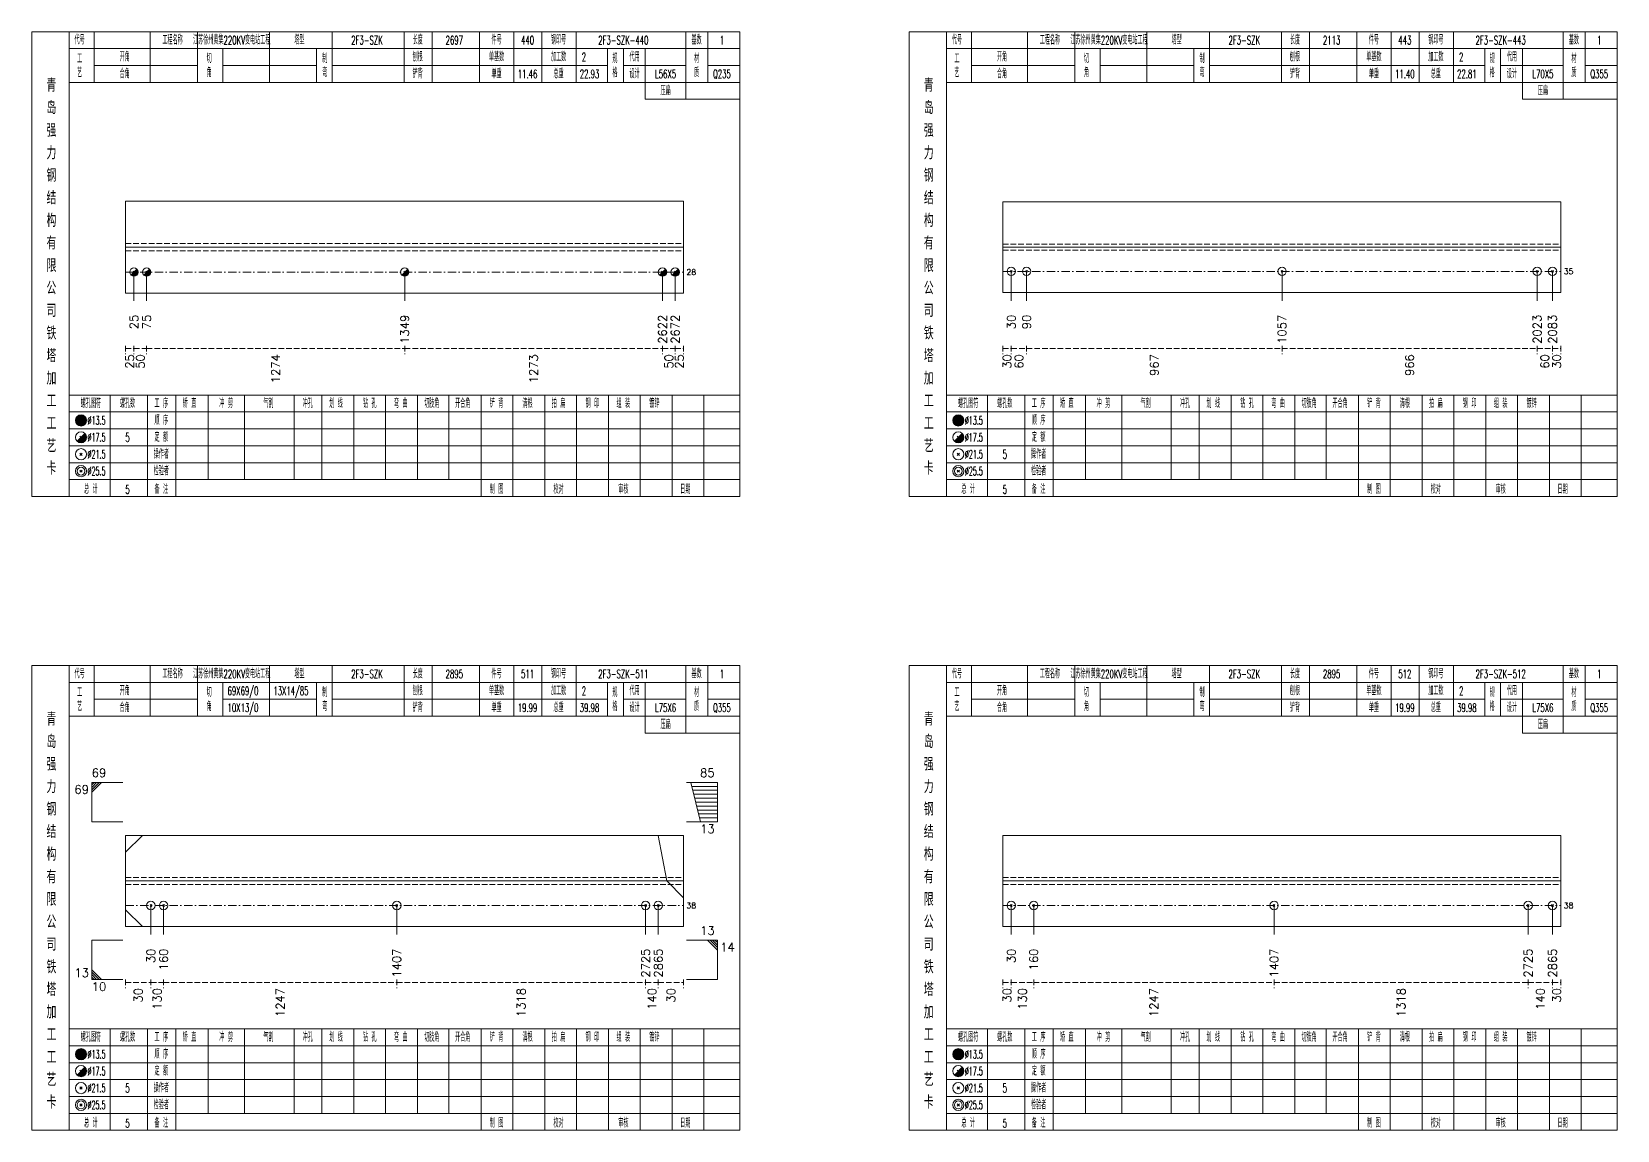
# Model space of a CAD drawing. Extents: x 0 to 4623, y -1159 to 4890.
# Drawn here: x 3425 to 3988, y 2475 to 2865 of the extents above; entities that cross this region are included whole.
import ezdxf
from ezdxf.enums import TextEntityAlignment as Align

# ---------------------------------------------------------------- set-up
doc = ezdxf.new("R2010")
doc.units = 0
doc.header["$MEASUREMENT"] = 0
doc.linetypes.add('一点画线', pattern=[5.2, 3, -1, 0.2, -1])
doc.linetypes.add('虚线', pattern=[2.75, 2, -0.75])
doc.layers.get('0').update_dxf_attribs({"linetype": 'CONTINUOUS', "lineweight": 25})
for name, color, linetype, lineweight in [('1', 7, 'CONTINUOUS', 25), ('4', 7, 'CONTINUOUS', 25), ('5', 7, 'CONTINUOUS', 25)]:
    doc.layers.add(name, color=color, linetype=linetype, lineweight=lineweight)
doc.styles.get("Standard").update_dxf_attribs({"font": 'simplex.shx', "width": 0.7, "height": 3, "bigfont": 'gbhzfs.shx'})

# ---------------------------------------------------------------- blocks, each defined once
blk = doc.blocks.new('孔21.5')
at = {"layer": '5', "color": 7, "linetype": 'Continuous', "lineweight": 13}
for p, q in [((-0.2, -0.2), (0.2, 0.2)), ((-0.2, 0.2), (0.2, -0.2))]:
    blk.add_line(p, q, dxfattribs=at)
blk.add_circle((0, 0), 1, dxfattribs=at)
blk = doc.blocks.new('孔17.5')
at = {"layer": '5', "color": 7, "linetype": 'Continuous', "lineweight": 13}
for p, q in [((-0.707, -0.707), (0.707, 0.707)), ((-0.2, 0.2), (0.2, -0.2))]:
    blk.add_line(p, q, dxfattribs=at)
blk.add_circle((0, 0), 1, dxfattribs=at)
for radius in [0.9, 0.8, 0.7, 0.6, 0.5, 0.4, 0.3, 0.2, 0.1]:
    blk.add_arc((0, 0), radius, 225, 45, dxfattribs=at)

msp = doc.modelspace()

# ---------------------------------------------------------------- linework, layer by layer
at = {"color": 7, "linetype": 'Continuous', "lineweight": 18}
for p, q in [((3458.7, 2804.839), (3458.7, 2772.161)), ((3458.7, 2804.839), (3656.8, 2804.839)), ((3656.8, 2804.839), (3656.8, 2772.161)), ((3770.1, 2804.571), (3770.1, 2772.429)), ((3770.1, 2804.571), (3968.2, 2804.571)), ((3968.2, 2804.571), (3968.2, 2772.429)), ((3458.7, 2788.5), (3656.8, 2788.5)), ((3770.1, 2788.5), (3968.2, 2788.5)), ((3458.7, 2579.7), (3458.7, 2547.3)), ((3458.7, 2579.7), (3656.8, 2579.7)), ((3656.8, 2579.7), (3656.8, 2547.3)), ((3770.1, 2579.7), (3770.1, 2547.3)), ((3770.1, 2579.7), (3968.2, 2579.7)), ((3968.2, 2579.7), (3968.2, 2547.3)), ((3458.7, 2563.5), (3656.8, 2563.5)), ((3770.1, 2563.5), (3968.2, 2563.5))]:
    msp.add_line(p, q, dxfattribs=at)
at = {"color": 1, "linetype": '虚线', "lineweight": 18}
for p, q in [((3458.7, 2789.839), (3656.8, 2789.839)), ((3458.7, 2787.161), (3656.8, 2787.161)), ((3770.1, 2789.571), (3968.2, 2789.571)), ((3770.1, 2787.429), (3968.2, 2787.429)), ((3458.7, 2564.7), (3656.8, 2564.7)), ((3458.7, 2562.3), (3656.8, 2562.3)), ((3770.1, 2564.7), (3968.2, 2564.7)), ((3770.1, 2562.3), (3968.2, 2562.3))]:
    msp.add_line(p, q, dxfattribs=at)
at = {"color": 3, "linetype": '一点画线', "lineweight": 13}
for p, q in [((3458.7, 2779.661), (3656.8, 2779.661)), ((3770.1, 2779.929), (3968.2, 2779.929)), ((3458.7, 2554.8), (3656.8, 2554.8)), ((3770.1, 2554.8), (3968.2, 2554.8))]:
    msp.add_line(p, q, dxfattribs=at)
at = {"color": 7, "linetype": 'Continuous', "lineweight": 13}
for p, q in [((3461.7, 2779.661), (3461.7, 2769.5)), ((3466.2, 2779.661), (3466.2, 2769.5)), ((3557.787, 2779.661), (3557.787, 2769.5)), ((3649.3, 2779.661), (3649.3, 2769.5)), ((3653.8, 2779.661), (3653.8, 2769.5)), ((3773.1, 2779.929), (3773.1, 2769.5)), ((3778.538, 2779.929), (3778.538, 2769.5)), ((3869.197, 2779.929), (3869.197, 2769.5)), ((3959.762, 2779.929), (3959.762, 2769.5)), ((3965.2, 2779.929), (3965.2, 2769.5)), ((3446.7, 2598.5), (3457.7, 2598.5)), ((3446.7, 2584.5), (3446.7, 2598.5)), ((3447.575, 2598.5), (3446.7, 2597.625)), ((3448.45, 2598.5), (3446.7, 2596.75)), ((3449.325, 2598.5), (3446.7, 2595.875)), ((3450.2, 2598.5), (3446.7, 2595)), ((3668.8, 2598.5), (3657.8, 2598.5)), ((3662.8, 2584.5), (3659.3, 2598.5)), ((3668.8, 2597.1), (3659.65, 2597.1)), ((3668.8, 2595.7), (3660, 2595.7)), ((3668.8, 2584.5), (3668.8, 2598.5)), ((3668.8, 2594.3), (3660.35, 2594.3)), ((3668.8, 2592.9), (3660.7, 2592.9)), ((3668.8, 2591.5), (3661.05, 2591.5)), ((3668.8, 2590.1), (3661.4, 2590.1)), ((3446.7, 2584.5), (3457.7, 2584.5)), ((3668.8, 2584.5), (3657.8, 2584.5)), ((3668.8, 2588.7), (3661.75, 2588.7)), ((3668.8, 2587.3), (3662.1, 2587.3)), ((3668.8, 2585.9), (3662.45, 2585.9)), ((3458.7, 2573.7), (3464.7, 2579.7)), ((3650.8, 2563.5), (3647.8, 2579.7)), ((3656.8, 2557.5), (3650.8, 2563.5)), ((3458.7, 2553.3), (3464.7, 2547.3)), ((3467.7, 2554.8), (3467.7, 2544.5)), ((3472.2, 2554.8), (3472.2, 2544.5)), ((3554.979, 2554.8), (3554.979, 2544.5)), ((3643.3, 2554.8), (3643.3, 2544.5)), ((3647.8, 2554.8), (3647.8, 2544.5)), ((3773.1, 2554.8), (3773.1, 2544.5)), ((3781.049, 2554.8), (3781.049, 2544.5)), ((3866.379, 2554.8), (3866.379, 2544.5)), ((3956.567, 2554.8), (3956.567, 2544.5)), ((3965.2, 2554.8), (3965.2, 2544.5)), ((3446.7, 2542.5), (3457.7, 2542.5)), ((3446.7, 2542.5), (3446.7, 2528.5)), ((3668.8, 2542.5), (3657.8, 2542.5)), ((3665.3, 2542.5), (3668.8, 2539)), ((3666.175, 2542.5), (3668.8, 2539.875)), ((3667.05, 2542.5), (3668.8, 2540.75)), ((3667.925, 2542.5), (3668.8, 2541.625)), ((3668.8, 2542.5), (3668.8, 2528.5)), ((3450.2, 2528.5), (3446.7, 2532)), ((3449.325, 2528.5), (3446.7, 2531.125)), ((3448.45, 2528.5), (3446.7, 2530.25)), ((3447.575, 2528.5), (3446.7, 2529.375)), ((3446.7, 2528.5), (3457.7, 2528.5)), ((3668.8, 2528.5), (3657.8, 2528.5))]:
    msp.add_line(p, q, dxfattribs=at)
at = {"color": 8, "linetype": '虚线', "lineweight": 9}
for p, q in [((3458.7, 2753.5), (3458.7, 2750.5)), ((3458.7, 2752.5), (3461.7, 2752.5)), ((3461.7, 2753.5), (3461.7, 2750.5)), ((3461.7, 2753.5), (3461.7, 2750.5)), ((3461.7, 2752.5), (3466.2, 2752.5)), ((3466.2, 2753.5), (3466.2, 2750.5)), ((3466.2, 2753.5), (3466.2, 2750.5)), ((3466.2, 2752.5), (3557.787, 2752.5)), ((3557.787, 2753.5), (3557.787, 2750.5)), ((3557.787, 2753.5), (3557.787, 2750.5)), ((3557.787, 2752.5), (3649.3, 2752.5)), ((3649.3, 2753.5), (3649.3, 2750.5)), ((3649.3, 2753.5), (3649.3, 2750.5)), ((3649.3, 2752.5), (3653.8, 2752.5)), ((3653.8, 2753.5), (3653.8, 2750.5)), ((3653.8, 2753.5), (3653.8, 2750.5)), ((3653.8, 2752.5), (3656.8, 2752.5)), ((3656.8, 2753.5), (3656.8, 2750.5)), ((3770.1, 2753.5), (3770.1, 2750.5)), ((3770.1, 2752.5), (3773.1, 2752.5)), ((3773.1, 2753.5), (3773.1, 2750.5)), ((3773.1, 2753.5), (3773.1, 2750.5)), ((3773.1, 2752.5), (3778.538, 2752.5)), ((3778.538, 2753.5), (3778.538, 2750.5)), ((3778.538, 2753.5), (3778.538, 2750.5)), ((3778.538, 2752.5), (3869.197, 2752.5)), ((3869.197, 2753.5), (3869.197, 2750.5)), ((3869.197, 2753.5), (3869.197, 2750.5)), ((3869.197, 2752.5), (3959.762, 2752.5)), ((3959.762, 2753.5), (3959.762, 2750.5)), ((3959.762, 2753.5), (3959.762, 2750.5)), ((3959.762, 2752.5), (3965.2, 2752.5)), ((3965.2, 2753.5), (3965.2, 2750.5)), ((3965.2, 2753.5), (3965.2, 2750.5)), ((3965.2, 2752.5), (3968.2, 2752.5)), ((3968.2, 2753.5), (3968.2, 2750.5)), ((3458.7, 2528.5), (3458.7, 2525.5)), ((3458.7, 2527.5), (3467.7, 2527.5)), ((3467.7, 2528.5), (3467.7, 2525.5)), ((3467.7, 2528.5), (3467.7, 2525.5)), ((3467.7, 2527.5), (3472.2, 2527.5)), ((3472.2, 2528.5), (3472.2, 2525.5)), ((3472.2, 2528.5), (3472.2, 2525.5)), ((3472.2, 2527.5), (3554.979, 2527.5)), ((3554.979, 2528.5), (3554.979, 2525.5)), ((3554.979, 2528.5), (3554.979, 2525.5)), ((3554.979, 2527.5), (3643.3, 2527.5)), ((3643.3, 2528.5), (3643.3, 2525.5)), ((3643.3, 2528.5), (3643.3, 2525.5)), ((3643.3, 2527.5), (3647.8, 2527.5)), ((3647.8, 2528.5), (3647.8, 2525.5)), ((3647.8, 2528.5), (3647.8, 2525.5)), ((3647.8, 2527.5), (3656.8, 2527.5)), ((3656.8, 2528.5), (3656.8, 2525.5)), ((3770.1, 2528.5), (3770.1, 2525.5)), ((3770.1, 2527.5), (3773.1, 2527.5)), ((3773.1, 2528.5), (3773.1, 2525.5)), ((3773.1, 2528.5), (3773.1, 2525.5)), ((3773.1, 2527.5), (3781.049, 2527.5)), ((3781.049, 2528.5), (3781.049, 2525.5)), ((3781.049, 2528.5), (3781.049, 2525.5)), ((3781.049, 2527.5), (3866.379, 2527.5)), ((3866.379, 2528.5), (3866.379, 2525.5)), ((3866.379, 2528.5), (3866.379, 2525.5)), ((3866.379, 2527.5), (3956.567, 2527.5)), ((3956.567, 2528.5), (3956.567, 2525.5)), ((3956.567, 2528.5), (3956.567, 2525.5)), ((3956.567, 2527.5), (3965.2, 2527.5)), ((3965.2, 2528.5), (3965.2, 2525.5)), ((3965.2, 2528.5), (3965.2, 2525.5)), ((3965.2, 2527.5), (3968.2, 2527.5)), ((3968.2, 2528.5), (3968.2, 2525.5))]:
    msp.add_line(p, q, dxfattribs=at)
at = {"layer": '1', "color": 7, "linetype": 'Continuous', "lineweight": 18}
for p, q in [((3458.7, 2772.161), (3656.8, 2772.161)), ((3770.1, 2772.429), (3968.2, 2772.429)), ((3458.7, 2547.3), (3656.8, 2547.3)), ((3770.1, 2547.3), (3968.2, 2547.3))]:
    msp.add_line(p, q, dxfattribs=at)
at = {"layer": '4', "color": 1, "linetype": 'Continuous', "lineweight": 18}
for p, q in [((3438.7, 2700), (3438.7, 2865)), ((3447.6, 2847), (3447.6, 2865)), ((3467.4, 2847), (3467.4, 2865)), ((3484.2, 2847), (3484.2, 2865)), ((3509.8, 2847), (3509.8, 2865)), ((3532.1, 2847), (3532.1, 2865)), ((3557.6, 2847), (3557.6, 2865)), ((3567.6, 2847), (3567.6, 2865)), ((3584.3, 2847), (3584.3, 2865)), ((3596.5, 2847), (3596.5, 2865)), ((3606.5, 2847), (3606.5, 2865)), ((3618.7, 2847), (3618.7, 2865)), ((3657.6, 2841), (3657.6, 2865)), ((3665.4, 2847), (3665.4, 2865)), ((3750.1, 2700), (3750.1, 2865)), ((3759, 2847), (3759, 2865)), ((3778.8, 2847), (3778.8, 2865)), ((3795.6, 2847), (3795.6, 2865)), ((3821.2, 2847), (3821.2, 2865)), ((3843.5, 2847), (3843.5, 2865)), ((3869, 2847), (3869, 2865)), ((3879, 2847), (3879, 2865)), ((3895.7, 2847), (3895.7, 2865)), ((3907.9, 2847), (3907.9, 2865)), ((3917.9, 2847), (3917.9, 2865)), ((3930.1, 2847), (3930.1, 2865)), ((3969, 2841), (3969, 2865)), ((3976.8, 2847), (3976.8, 2865)), ((3438.7, 2859), (3676.8, 2859)), ((3493.2, 2847), (3493.2, 2859)), ((3526.5, 2847), (3526.5, 2859)), ((3629.8, 2847), (3629.8, 2859)), ((3635.4, 2847), (3635.4, 2859)), ((3643.2, 2841), (3643.2, 2859)), ((3750.1, 2859), (3988.2, 2859)), ((3804.6, 2847), (3804.6, 2859)), ((3837.9, 2847), (3837.9, 2859)), ((3941.2, 2847), (3941.2, 2859)), ((3946.8, 2847), (3946.8, 2859)), ((3954.6, 2841), (3954.6, 2859)), ((3447.6, 2853), (3484.2, 2853)), ((3493.2, 2853), (3526.5, 2853)), ((3532.1, 2853), (3629.8, 2853)), ((3635.4, 2853), (3657.6, 2853)), ((3665.4, 2853), (3676.8, 2853)), ((3759, 2853), (3795.6, 2853)), ((3804.6, 2853), (3837.9, 2853)), ((3843.5, 2853), (3941.2, 2853)), ((3946.8, 2853), (3969, 2853)), ((3976.8, 2853), (3988.2, 2853)), ((3438.7, 2847), (3676.8, 2847)), ((3750.1, 2847), (3988.2, 2847)), ((3643.2, 2841), (3676.8, 2841)), ((3954.6, 2841), (3988.2, 2841)), ((3438.7, 2736), (3676.8, 2736)), ((3453.2, 2700), (3453.2, 2736)), ((3466.5, 2700), (3466.5, 2736)), ((3476.6, 2700), (3476.6, 2736)), ((3488, 2706), (3488, 2736)), ((3500.9, 2706), (3500.9, 2736)), ((3518.5, 2706), (3518.5, 2736)), ((3528.4, 2706), (3528.4, 2736)), ((3539.7, 2706), (3539.7, 2736)), ((3551, 2706), (3551, 2736)), ((3562.3, 2706), (3562.3, 2736)), ((3573.5, 2706), (3573.5, 2736)), ((3584.9, 2706), (3584.9, 2736)), ((3596.2, 2706), (3596.2, 2736)), ((3607.5, 2706), (3607.5, 2736)), ((3618.8, 2706), (3618.8, 2736)), ((3630.1, 2706), (3630.1, 2736)), ((3641.4, 2706), (3641.4, 2736)), ((3652.7, 2706), (3652.7, 2736)), ((3664, 2706), (3664, 2736)), ((3750.1, 2736), (3988.2, 2736)), ((3764.6, 2700), (3764.6, 2736)), ((3777.9, 2700), (3777.9, 2736)), ((3788, 2700), (3788, 2736)), ((3799.4, 2706), (3799.4, 2736)), ((3812.3, 2706), (3812.3, 2736)), ((3829.9, 2706), (3829.9, 2736)), ((3839.8, 2706), (3839.8, 2736)), ((3851.1, 2706), (3851.1, 2736)), ((3862.4, 2706), (3862.4, 2736)), ((3873.7, 2706), (3873.7, 2736)), ((3884.9, 2706), (3884.9, 2736)), ((3896.3, 2706), (3896.3, 2736)), ((3907.6, 2706), (3907.6, 2736)), ((3918.9, 2706), (3918.9, 2736)), ((3930.2, 2706), (3930.2, 2736)), ((3941.5, 2706), (3941.5, 2736)), ((3952.8, 2706), (3952.8, 2736)), ((3964.1, 2706), (3964.1, 2736)), ((3975.4, 2706), (3975.4, 2736)), ((3438.7, 2730), (3676.8, 2730)), ((3750.1, 2730), (3988.2, 2730)), ((3438.7, 2724), (3676.8, 2724)), ((3750.1, 2724), (3988.2, 2724)), ((3438.7, 2718), (3676.8, 2718)), ((3750.1, 2718), (3988.2, 2718)), ((3438.7, 2712), (3676.8, 2712)), ((3750.1, 2712), (3988.2, 2712)), ((3438.7, 2706), (3676.8, 2706)), ((3584.9, 2700), (3584.9, 2706)), ((3596.2, 2700), (3596.2, 2706)), ((3607.5, 2700), (3607.5, 2706)), ((3618.8, 2700), (3618.8, 2706)), ((3630.1, 2700), (3630.1, 2706)), ((3641.4, 2700), (3641.4, 2706)), ((3652.7, 2700), (3652.7, 2706)), ((3664, 2700), (3664, 2706)), ((3750.1, 2706), (3988.2, 2706)), ((3896.3, 2700), (3896.3, 2706)), ((3907.6, 2700), (3907.6, 2706)), ((3918.9, 2700), (3918.9, 2706)), ((3930.2, 2700), (3930.2, 2706)), ((3941.5, 2700), (3941.5, 2706)), ((3952.8, 2700), (3952.8, 2706)), ((3964.1, 2700), (3964.1, 2706)), ((3975.4, 2700), (3975.4, 2706)), ((3438.7, 2475), (3438.7, 2640)), ((3447.6, 2622), (3447.6, 2640)), ((3467.4, 2622), (3467.4, 2640)), ((3484.2, 2622), (3484.2, 2640)), ((3509.8, 2622), (3509.8, 2640)), ((3532.1, 2622), (3532.1, 2640)), ((3557.6, 2622), (3557.6, 2640)), ((3567.6, 2622), (3567.6, 2640)), ((3584.3, 2622), (3584.3, 2640)), ((3596.5, 2622), (3596.5, 2640)), ((3606.5, 2622), (3606.5, 2640)), ((3618.7, 2622), (3618.7, 2640)), ((3657.6, 2616), (3657.6, 2640)), ((3665.4, 2622), (3665.4, 2640)), ((3750.1, 2475), (3750.1, 2640)), ((3759, 2622), (3759, 2640)), ((3778.8, 2622), (3778.8, 2640)), ((3795.6, 2622), (3795.6, 2640)), ((3821.2, 2622), (3821.2, 2640)), ((3843.5, 2622), (3843.5, 2640)), ((3869, 2622), (3869, 2640)), ((3879, 2622), (3879, 2640)), ((3895.7, 2622), (3895.7, 2640)), ((3907.9, 2622), (3907.9, 2640)), ((3917.9, 2622), (3917.9, 2640)), ((3930.1, 2622), (3930.1, 2640)), ((3969, 2616), (3969, 2640)), ((3976.8, 2622), (3976.8, 2640)), ((3438.7, 2634), (3676.8, 2634)), ((3493.2, 2622), (3493.2, 2634)), ((3526.5, 2622), (3526.5, 2634)), ((3629.8, 2622), (3629.8, 2634)), ((3635.4, 2622), (3635.4, 2634)), ((3643.2, 2616), (3643.2, 2634)), ((3750.1, 2634), (3988.2, 2634)), ((3804.6, 2622), (3804.6, 2634)), ((3837.9, 2622), (3837.9, 2634)), ((3941.2, 2622), (3941.2, 2634)), ((3946.8, 2622), (3946.8, 2634)), ((3954.6, 2616), (3954.6, 2634)), ((3447.6, 2628), (3484.2, 2628)), ((3493.2, 2628), (3526.5, 2628)), ((3532.1, 2628), (3629.8, 2628)), ((3635.4, 2628), (3657.6, 2628)), ((3665.4, 2628), (3676.8, 2628)), ((3759, 2628), (3795.6, 2628)), ((3804.6, 2628), (3837.9, 2628)), ((3843.5, 2628), (3941.2, 2628)), ((3946.8, 2628), (3969, 2628)), ((3976.8, 2628), (3988.2, 2628)), ((3438.7, 2622), (3676.8, 2622)), ((3750.1, 2622), (3988.2, 2622)), ((3643.2, 2616), (3676.8, 2616)), ((3954.6, 2616), (3988.2, 2616)), ((3438.7, 2511), (3676.8, 2511)), ((3453.2, 2475), (3453.2, 2511)), ((3466.5, 2475), (3466.5, 2511)), ((3476.6, 2475), (3476.6, 2511)), ((3488, 2481), (3488, 2511)), ((3500.9, 2481), (3500.9, 2511)), ((3518.5, 2481), (3518.5, 2511)), ((3528.4, 2481), (3528.4, 2511)), ((3539.7, 2481), (3539.7, 2511)), ((3551, 2481), (3551, 2511)), ((3562.3, 2481), (3562.3, 2511)), ((3573.5, 2481), (3573.5, 2511)), ((3584.9, 2481), (3584.9, 2511)), ((3596.2, 2481), (3596.2, 2511)), ((3607.5, 2481), (3607.5, 2511)), ((3618.8, 2481), (3618.8, 2511)), ((3630.1, 2481), (3630.1, 2511)), ((3641.4, 2481), (3641.4, 2511)), ((3652.7, 2481), (3652.7, 2511)), ((3664, 2481), (3664, 2511)), ((3750.1, 2511), (3988.2, 2511)), ((3764.6, 2475), (3764.6, 2511)), ((3777.9, 2475), (3777.9, 2511)), ((3788, 2475), (3788, 2511)), ((3799.4, 2481), (3799.4, 2511)), ((3812.3, 2481), (3812.3, 2511)), ((3829.9, 2481), (3829.9, 2511)), ((3839.8, 2481), (3839.8, 2511)), ((3851.1, 2481), (3851.1, 2511)), ((3862.4, 2481), (3862.4, 2511)), ((3873.7, 2481), (3873.7, 2511)), ((3884.9, 2481), (3884.9, 2511)), ((3896.3, 2481), (3896.3, 2511)), ((3907.6, 2481), (3907.6, 2511)), ((3918.9, 2481), (3918.9, 2511)), ((3930.2, 2481), (3930.2, 2511)), ((3941.5, 2481), (3941.5, 2511)), ((3952.8, 2481), (3952.8, 2511)), ((3964.1, 2481), (3964.1, 2511)), ((3975.4, 2481), (3975.4, 2511)), ((3438.7, 2505), (3676.8, 2505)), ((3750.1, 2505), (3988.2, 2505)), ((3438.7, 2499), (3676.8, 2499)), ((3750.1, 2499), (3988.2, 2499)), ((3438.7, 2493), (3676.8, 2493)), ((3750.1, 2493), (3988.2, 2493)), ((3438.7, 2487), (3676.8, 2487)), ((3750.1, 2487), (3988.2, 2487)), ((3438.7, 2481), (3676.8, 2481)), ((3584.9, 2475), (3584.9, 2481)), ((3596.2, 2475), (3596.2, 2481)), ((3607.5, 2475), (3607.5, 2481)), ((3618.8, 2475), (3618.8, 2481)), ((3630.1, 2475), (3630.1, 2481)), ((3641.4, 2475), (3641.4, 2481)), ((3652.7, 2475), (3652.7, 2481)), ((3664, 2475), (3664, 2481)), ((3750.1, 2481), (3988.2, 2481)), ((3896.3, 2475), (3896.3, 2481)), ((3907.6, 2475), (3907.6, 2481)), ((3918.9, 2475), (3918.9, 2481)), ((3930.2, 2475), (3930.2, 2481)), ((3941.5, 2475), (3941.5, 2481)), ((3952.8, 2475), (3952.8, 2481)), ((3964.1, 2475), (3964.1, 2481)), ((3975.4, 2475), (3975.4, 2481))]:
    msp.add_line(p, q, dxfattribs=at)
at = {"layer": '4', "color": 7, "linetype": 'Continuous', "lineweight": 13}
for p, q in [((3442.7, 2726.8), (3443.1, 2727.2)), ((3443.1, 2726.8), (3442.7, 2727.2)), ((3754.1, 2726.8), (3754.5, 2727.2)), ((3754.5, 2726.8), (3754.1, 2727.2)), ((3441.486, 2719.586), (3444.314, 2722.414)), ((3442.5, 2721.4), (3443.3, 2720.6)), ((3752.886, 2719.586), (3755.714, 2722.414)), ((3753.9, 2721.4), (3754.7, 2720.6)), ((3442.5, 2714.6), (3443.3, 2715.4)), ((3442.5, 2715.4), (3443.3, 2714.6)), ((3753.9, 2714.6), (3754.7, 2715.4)), ((3753.9, 2715.4), (3754.7, 2714.6)), ((3442.5, 2708.6), (3443.3, 2709.4)), ((3442.5, 2709.4), (3443.3, 2708.6)), ((3753.9, 2708.6), (3754.7, 2709.4)), ((3753.9, 2709.4), (3754.7, 2708.6)), ((3442.7, 2501.8), (3443.1, 2502.2)), ((3443.1, 2501.8), (3442.7, 2502.2)), ((3754.1, 2501.8), (3754.5, 2502.2)), ((3754.5, 2501.8), (3754.1, 2502.2)), ((3441.486, 2494.586), (3444.314, 2497.414)), ((3442.5, 2496.4), (3443.3, 2495.6)), ((3752.886, 2494.586), (3755.714, 2497.414)), ((3753.9, 2496.4), (3754.7, 2495.6)), ((3442.5, 2489.6), (3443.3, 2490.4)), ((3442.5, 2490.4), (3443.3, 2489.6)), ((3753.9, 2489.6), (3754.7, 2490.4)), ((3753.9, 2490.4), (3754.7, 2489.6)), ((3442.5, 2483.6), (3443.3, 2484.4)), ((3442.5, 2484.4), (3443.3, 2483.6)), ((3753.9, 2483.6), (3754.7, 2484.4)), ((3753.9, 2484.4), (3754.7, 2483.6))]:
    msp.add_line(p, q, dxfattribs=at)
at = {"layer": '4', "color": 1, "linetype": 'Continuous', "lineweight": 18}
for points in [[(3425.4, 2865), (3425.4, 2700), (3676.8, 2700), (3676.8, 2865)], [(3736.8, 2865), (3736.8, 2700), (3988.2, 2700), (3988.2, 2865)], [(3425.4, 2640), (3425.4, 2475), (3676.8, 2475), (3676.8, 2640)], [(3736.8, 2640), (3736.8, 2475), (3988.2, 2475), (3988.2, 2640)]]:
    msp.add_lwpolyline(points, close=True, dxfattribs=at)
at = {"layer": '4', "color": 7, "linetype": 'Continuous', "lineweight": 13}
for centre, radius in [((3442.9, 2727), 2), ((3442.9, 2727), 1.8), ((3442.9, 2727), 1.6), ((3442.9, 2727), 1.4), ((3442.9, 2727), 1.2), ((3442.9, 2727), 1), ((3442.9, 2727), 0.8), ((3442.9, 2727), 0.6), ((3442.9, 2727), 0.4), ((3442.9, 2727), 0.2), ((3754.3, 2727), 2), ((3754.3, 2727), 1.8), ((3754.3, 2727), 1.6), ((3754.3, 2727), 1.4), ((3754.3, 2727), 1.2), ((3754.3, 2727), 1), ((3754.3, 2727), 0.8), ((3754.3, 2727), 0.6), ((3754.3, 2727), 0.4), ((3754.3, 2727), 0.2), ((3442.9, 2721), 2), ((3754.3, 2721), 2), ((3442.9, 2715), 2), ((3754.3, 2715), 2), ((3442.9, 2709), 2), ((3442.9, 2709), 1.4), ((3754.3, 2709), 2), ((3754.3, 2709), 1.4), ((3442.9, 2502), 2), ((3442.9, 2502), 1.8), ((3442.9, 2502), 1.6), ((3442.9, 2502), 1.4), ((3442.9, 2502), 1.2), ((3442.9, 2502), 1), ((3442.9, 2502), 0.8), ((3442.9, 2502), 0.6), ((3442.9, 2502), 0.4), ((3442.9, 2502), 0.2), ((3754.3, 2502), 2), ((3754.3, 2502), 1.8), ((3754.3, 2502), 1.6), ((3754.3, 2502), 1.4), ((3754.3, 2502), 1.2), ((3754.3, 2502), 1), ((3754.3, 2502), 0.8), ((3754.3, 2502), 0.6), ((3754.3, 2502), 0.4), ((3754.3, 2502), 0.2), ((3442.9, 2496), 2), ((3754.3, 2496), 2), ((3442.9, 2490), 2), ((3754.3, 2490), 2), ((3442.9, 2484), 2), ((3442.9, 2484), 1.4), ((3754.3, 2484), 2), ((3754.3, 2484), 1.4)]:
    msp.add_circle(centre, radius, dxfattribs=at)
for centre, radius in [((3442.9, 2721), 1.8), ((3442.9, 2721), 1.6), ((3442.9, 2721), 1.4), ((3442.9, 2721), 1.2), ((3442.9, 2721), 1), ((3442.9, 2721), 0.8), ((3442.9, 2721), 0.6), ((3442.9, 2721), 0.4), ((3442.9, 2721), 0.2), ((3754.3, 2721), 1.8), ((3754.3, 2721), 1.6), ((3754.3, 2721), 1.4), ((3754.3, 2721), 1.2), ((3754.3, 2721), 1), ((3754.3, 2721), 0.8), ((3754.3, 2721), 0.6), ((3754.3, 2721), 0.4), ((3754.3, 2721), 0.2), ((3442.9, 2496), 1.8), ((3442.9, 2496), 1.6), ((3442.9, 2496), 1.4), ((3442.9, 2496), 1.2), ((3442.9, 2496), 1), ((3442.9, 2496), 0.8), ((3442.9, 2496), 0.6), ((3442.9, 2496), 0.4), ((3442.9, 2496), 0.2), ((3754.3, 2496), 1.8), ((3754.3, 2496), 1.6), ((3754.3, 2496), 1.4), ((3754.3, 2496), 1.2), ((3754.3, 2496), 1), ((3754.3, 2496), 0.8), ((3754.3, 2496), 0.6), ((3754.3, 2496), 0.4), ((3754.3, 2496), 0.2)]:
    msp.add_arc(centre, radius, 225, 45, dxfattribs=at)

# ---------------------------------------------------------------- block references
at = {"layer": '1', "color": 7, "linetype": 'Continuous', "lineweight": 13, "xscale": 1.5, "yscale": 1.5, "zscale": 1.5}
for name, p in [('孔17.5', (3461.7, 2779.661)), ('孔17.5', (3466.2, 2779.661)), ('孔17.5', (3557.787, 2779.661)), ('孔17.5', (3649.3, 2779.661)), ('孔17.5', (3653.8, 2779.661)), ('孔21.5', (3773.1, 2779.929)), ('孔21.5', (3778.538, 2779.929)), ('孔21.5', (3869.197, 2779.929)), ('孔21.5', (3959.762, 2779.929)), ('孔21.5', (3965.2, 2779.929)), ('孔21.5', (3467.7, 2554.8)), ('孔21.5', (3472.2, 2554.8)), ('孔21.5', (3554.979, 2554.8)), ('孔21.5', (3643.3, 2554.8)), ('孔21.5', (3647.8, 2554.8)), ('孔21.5', (3773.1, 2554.8)), ('孔21.5', (3781.049, 2554.8)), ('孔21.5', (3866.379, 2554.8)), ('孔21.5', (3956.567, 2554.8)), ('孔21.5', (3965.2, 2554.8))]:
    msp.add_blockref(name, p, dxfattribs=at)

# ---------------------------------------------------------------- texts
at = {"color": 7, "linetype": 'Continuous', "lineweight": 13}
for s, p in [('28', (3657.8, 2779.661)), ('35', (3969.2, 2779.929)), ('38', (3657.8, 2554.8)), ('38', (3969.2, 2554.8))]:
    msp.add_text(s, height=2, dxfattribs=at).set_placement(p, align=Align.MIDDLE_LEFT)
at = {"color": 8, "linetype": 'Continuous', "lineweight": 9}
for s, p in [('25', (3460.2, 2750.5)), ('50', (3463.95, 2750.5)), ('1274', (3511.993, 2750.5)), ('1273', (3603.543, 2750.5)), ('50', (3651.55, 2750.5)), ('25', (3655.3, 2750.5)), ('30', (3771.6, 2750.5)), ('60', (3775.819, 2750.5)), ('967', (3823.867, 2750.5)), ('966', (3914.48, 2750.5)), ('60', (3962.481, 2750.5)), ('30', (3966.7, 2750.5)), ('30', (3463.2, 2525.5)), ('130', (3469.95, 2525.5)), ('1247', (3513.589, 2525.5)), ('1318', (3599.139, 2525.5)), ('140', (3645.55, 2525.5)), ('30', (3652.3, 2525.5)), ('30', (3771.6, 2525.5)), ('130', (3777.074, 2525.5)), ('1247', (3823.714, 2525.5)), ('1318', (3911.473, 2525.5)), ('140', (3960.884, 2525.5)), ('30', (3966.7, 2525.5))]:
    msp.add_text(s, height=3, rotation=90, dxfattribs=at).set_placement(p, align=Align.MIDDLE_RIGHT)
at = {"color": 7, "linetype": 'Continuous', "lineweight": 13}
msp.add_text('69', height=3, dxfattribs=at).set_placement((3446.7, 2599.5), align=Align.BOTTOM_LEFT)
for s, p in [('85', (3667.8, 2599.5)), ('13', (3667.8, 2543.5)), ('13', (3445.7, 2528.5))]:
    msp.add_text(s, height=3, dxfattribs=at).set_placement(p, align=Align.BOTTOM_RIGHT)
for s, p in [('69', (3445.7, 2597.5)), ('13', (3667.8, 2583.5))]:
    msp.add_text(s, height=3, dxfattribs=at).set_placement(p, align=Align.TOP_RIGHT)
for s, p in [('14', (3669.8, 2541.5)), ('10', (3446.7, 2527.5))]:
    msp.add_text(s, height=3, dxfattribs=at).set_placement(p, align=Align.TOP_LEFT)
at = {"layer": '1', "color": 7, "linetype": 'Continuous', "lineweight": 13}
for s, p in [('25', (3461.7, 2764.5)), ('75', (3466.2, 2764.5)), ('1349', (3557.787, 2764.5)), ('2622', (3649.3, 2764.5)), ('2672', (3653.8, 2764.5)), ('30', (3773.1, 2764.5)), ('90', (3778.538, 2764.5)), ('1057', (3869.197, 2764.5)), ('2023', (3959.762, 2764.5)), ('2083', (3965.2, 2764.5)), ('30', (3467.7, 2539.5)), ('160', (3472.2, 2539.5)), ('1407', (3554.979, 2539.5)), ('2725', (3643.3, 2539.5)), ('2865', (3647.8, 2539.5)), ('30', (3773.1, 2539.5)), ('160', (3781.049, 2539.5)), ('1407', (3866.379, 2539.5)), ('2725', (3956.567, 2539.5)), ('2865', (3965.2, 2539.5))]:
    msp.add_text(s, height=3, rotation=90, dxfattribs=at).set_placement(p, align=Align.MIDDLE_RIGHT)
at = {"layer": '4', "color": 1, "linetype": 'Continuous', "lineweight": 13}
for s, height, width, p in [('代号', 3, 0.6, (3442.4, 2862)), ('工程名称', 3, 0.6, (3475.4, 2862)), ('江苏徐州黄集220KV变电站工程', 3, 0.6, (3496.4, 2862)), ('塔型', 3, 0.6, (3520.4, 2862)), ('2F3-SZK', 3, 0.6, (3544.4, 2862)), ('长度', 3, 0.6, (3562.4, 2862)), ('2697', 3, 0.6, (3575.4, 2862)), ('件号', 3, 0.6, (3590.4, 2862)), ('440', 3, 0.6, (3601.4, 2862)), ('钢印号', 3, 0.6, (3612.4, 2862)), ('2F3-SZK-440', 3, 0.6, (3635.4, 2862)), ('基数', 3, 0.6, (3661.4, 2862)), ('1', 3, 0.6, (3670.4, 2862)), ('代号', 3, 0.6, (3753.8, 2862)), ('工程名称', 3, 0.6, (3786.8, 2862)), ('江苏徐州黄集220KV变电站工程', 3, 0.6, (3807.8, 2862)), ('塔型', 3, 0.6, (3831.8, 2862)), ('2F3-SZK', 3, 0.6, (3855.8, 2862)), ('长度', 3, 0.6, (3873.8, 2862)), ('2113', 3, 0.6, (3886.8, 2862)), ('件号', 3, 0.6, (3901.8, 2862)), ('443', 3, 0.6, (3912.8, 2862)), ('钢印号', 3, 0.6, (3923.8, 2862)), ('2F3-SZK-443', 3, 0.6, (3946.8, 2862)), ('基数', 3, 0.6, (3972.8, 2862)), ('1', 3, 0.6, (3981.8, 2862)), ('工', 3, 0.6, (3442.4, 2855.4)), ('开角', 3, 0.6, (3458.4, 2856)), ('切', 3, 0.6, (3488.4, 2855.4)), ('制', 3, 0.6, (3529.4, 2855.4)), ('刨根', 3, 0.6, (3562.4, 2856)), ('单基数', 3, 0.6, (3590.4, 2856)), ('加工数', 3, 0.6, (3612.4, 2856)), ('2', 3, 0.6, (3621.4, 2856)), ('规', 3, 0.6, (3632.4, 2855.4)), ('代用', 3, 0.6, (3639.4, 2856)), ('材', 3, 0.6, (3661.4, 2855.4)), ('工', 3, 0.6, (3753.8, 2855.4)), ('开角', 3, 0.6, (3769.8, 2856)), ('切', 3, 0.6, (3799.8, 2855.4)), ('制', 3, 0.6, (3840.8, 2855.4)), ('刨根', 3, 0.6, (3873.8, 2856)), ('单基数', 3, 0.6, (3901.8, 2856)), ('加工数', 3, 0.6, (3923.8, 2856)), ('2', 3, 0.6, (3932.8, 2856)), ('规', 3, 0.6, (3943.8, 2855.4)), ('代用', 3, 0.6, (3950.8, 2856)), ('材', 3, 0.6, (3972.8, 2855.4)), ('青', 4.6, 0.8, (3432.4, 2846)), ('艺', 3, 0.6, (3442.4, 2850.4)), ('合角', 3, 0.6, (3458.4, 2850)), ('角', 3, 0.6, (3488.4, 2850.4)), ('弯', 3, 0.6, (3529.4, 2850.4)), ('铲背', 3, 0.6, (3562.4, 2850)), ('单重', 3, 0.6, (3590.4, 2850)), ('11.46', 3, 0.6, (3601.4, 2850)), ('总重', 3, 0.6, (3612.4, 2850)), ('22.93', 3, 0.6, (3623.4, 2850)), ('格', 3, 0.6, (3632.4, 2850.4)), ('设计', 3, 0.6, (3639.4, 2850)), ('L56X5', 3, 0.6, (3650.4, 2850)), ('质', 3, 0.6, (3661.4, 2850.4)), ('Q235', 3, 0.6, (3670.4, 2850)), ('青', 4.6, 0.8, (3743.8, 2846)), ('艺', 3, 0.6, (3753.8, 2850.4)), ('合角', 3, 0.6, (3769.8, 2850)), ('角', 3, 0.6, (3799.8, 2850.4)), ('弯', 3, 0.6, (3840.8, 2850.4)), ('铲背', 3, 0.6, (3873.8, 2850)), ('单重', 3, 0.6, (3901.8, 2850)), ('11.40', 3, 0.6, (3912.8, 2850)), ('总重', 3, 0.6, (3923.8, 2850)), ('22.81', 3, 0.6, (3934.8, 2850)), ('格', 3, 0.6, (3943.8, 2850.4)), ('设计', 3, 0.6, (3950.8, 2850)), ('L70X5', 3, 0.6, (3961.8, 2850)), ('质', 3, 0.6, (3972.8, 2850.4)), ('Q355', 3, 0.6, (3981.8, 2850)), ('压扁', 3, 0.6, (3650.4, 2844)), ('压扁', 3, 0.6, (3961.8, 2844)), ('岛', 4.6, 0.8, (3432.4, 2838)), ('岛', 4.6, 0.8, (3743.8, 2838)), ('强', 4.6, 0.8, (3432.4, 2830)), ('强', 4.6, 0.8, (3743.8, 2830)), ('力', 4.6, 0.8, (3432.4, 2822)), ('力', 4.6, 0.8, (3743.8, 2822)), ('钢', 4.6, 0.8, (3432.4, 2814)), ('钢', 4.6, 0.8, (3743.8, 2814)), ('结', 4.6, 0.8, (3432.4, 2806)), ('结', 4.6, 0.8, (3743.8, 2806)), ('构', 4.6, 0.8, (3432.4, 2798)), ('构', 4.6, 0.8, (3743.8, 2798)), ('有', 4.6, 0.8, (3432.4, 2790)), ('有', 4.6, 0.8, (3743.8, 2790)), ('限', 4.6, 0.8, (3432.4, 2782)), ('限', 4.6, 0.8, (3743.8, 2782)), ('公', 4.6, 0.8, (3432.4, 2774)), ('公', 4.6, 0.8, (3743.8, 2774)), ('司', 4.6, 0.8, (3432.4, 2766)), ('司', 4.6, 0.8, (3743.8, 2766)), ('铁', 4.6, 0.8, (3432.4, 2758)), ('铁', 4.6, 0.8, (3743.8, 2758)), ('塔', 4.6, 0.8, (3432.4, 2750)), ('塔', 4.6, 0.8, (3743.8, 2750)), ('加', 4.6, 0.8, (3432.4, 2742)), ('加', 4.6, 0.8, (3743.8, 2742)), ('工', 4.6, 0.8, (3432.4, 2734)), ('工', 4.6, 0.8, (3743.8, 2734)), ('螺孔图符', 3, 0.6, (3446.4, 2733)), ('螺孔数', 3, 0.6, (3459.4, 2733)), ('工 序', 3, 0.6, (3471.4, 2733)), ('矫 直', 3, 0.6, (3481.4, 2733)), ('冲 剪', 3, 0.6, (3494.4, 2733)), ('气割', 3, 0.6, (3509.4, 2733)), ('冲孔', 3, 0.6, (3523.4, 2733)), ('划 线', 3, 0.6, (3533.4, 2733)), ('钻 孔', 3, 0.6, (3545.4, 2733)), ('弯 曲', 3, 0.6, (3556.4, 2733)), ('切肢角', 3, 0.6, (3567.4, 2733)), ('开合角', 3, 0.6, (3578.4, 2733)), ('铲 背', 3, 0.6, (3590.4, 2733)), ('清根', 3, 0.6, (3601.4, 2733)), ('拍 扁', 3, 0.6, (3612.4, 2733)), ('钢 印', 3, 0.6, (3624.4, 2733)), ('组 装', 3, 0.6, (3635.4, 2733)), ('镀锌', 3, 0.6, (3646.4, 2733)), ('螺孔图符', 3, 0.6, (3757.8, 2733)), ('螺孔数', 3, 0.6, (3770.8, 2733)), ('工 序', 3, 0.6, (3782.8, 2733)), ('矫 直', 3, 0.6, (3792.8, 2733)), ('冲 剪', 3, 0.6, (3805.8, 2733)), ('气割', 3, 0.6, (3820.8, 2733)), ('冲孔', 3, 0.6, (3834.8, 2733)), ('划 线', 3, 0.6, (3844.8, 2733)), ('钻 孔', 3, 0.6, (3856.8, 2733)), ('弯 曲', 3, 0.6, (3867.8, 2733)), ('切肢角', 3, 0.6, (3878.8, 2733)), ('开合角', 3, 0.6, (3889.8, 2733)), ('铲 背', 3, 0.6, (3901.8, 2733)), ('清根', 3, 0.6, (3912.8, 2733)), ('拍 扁', 3, 0.6, (3923.8, 2733)), ('钢 印', 3, 0.6, (3935.8, 2733)), ('组 装', 3, 0.6, (3946.8, 2733)), ('镀锌', 3, 0.6, (3957.8, 2733)), ('工', 4.6, 0.8, (3432.4, 2726)), ('%%C13.5', 3, 0.5, (3448.4, 2727)), ('顺 序', 3, 0.6, (3471.4, 2727)), ('工', 4.6, 0.8, (3743.8, 2726)), ('%%C13.5', 3, 0.5, (3759.8, 2727)), ('顺 序', 3, 0.6, (3782.8, 2727)), ('艺', 4.6, 0.8, (3432.4, 2718)), ('%%C17.5', 3, 0.5, (3448.4, 2721)), ('5', 3.2, 0.6, (3459.4, 2721)), ('定 额', 3, 0.6, (3471.4, 2721)), ('艺', 4.6, 0.8, (3743.8, 2718)), ('%%C17.5', 3, 0.5, (3759.8, 2721)), ('定 额', 3, 0.6, (3782.8, 2721)), ('卡', 4.6, 0.8, (3432.4, 2710)), ('%%C21.5', 3, 0.5, (3448.4, 2715)), ('操作者', 3, 0.6, (3471.4, 2715)), ('卡', 4.6, 0.8, (3743.8, 2710)), ('%%C21.5', 3, 0.5, (3759.8, 2715)), ('5', 3.2, 0.6, (3770.8, 2715)), ('操作者', 3, 0.6, (3782.8, 2715)), ('%%C25.5', 3, 0.5, (3448.4, 2709)), ('检验者', 3, 0.6, (3471.4, 2709)), ('%%C25.5', 3, 0.5, (3759.8, 2709)), ('检验者', 3, 0.6, (3782.8, 2709)), ('总 计', 3, 0.6, (3446.4, 2702.5)), ('5', 3, 0.6, (3459.4, 2702.5)), ('备 注', 3, 0.6, (3471.4, 2702.5)), ('制 图', 3, 0.6, (3590.4, 2702.5)), ('校对', 3, 0.6, (3612.4, 2702.5)), ('审核', 3, 0.6, (3635.4, 2702.5)), ('日期', 3, 0.6, (3657.4, 2702.5)), ('总 计', 3, 0.6, (3757.8, 2702.5)), ('5', 3, 0.6, (3770.8, 2702.5)), ('备 注', 3, 0.6, (3782.8, 2702.5)), ('制 图', 3, 0.6, (3901.8, 2702.5)), ('校对', 3, 0.6, (3923.8, 2702.5)), ('审核', 3, 0.6, (3946.8, 2702.5)), ('日期', 3, 0.6, (3968.8, 2702.5)), ('代号', 3, 0.6, (3442.4, 2637)), ('工程名称', 3, 0.6, (3475.4, 2637)), ('江苏徐州黄集220KV变电站工程', 3, 0.6, (3496.4, 2637)), ('塔型', 3, 0.6, (3520.4, 2637)), ('2F3-SZK', 3, 0.6, (3544.4, 2637)), ('长度', 3, 0.6, (3562.4, 2637)), ('2895', 3, 0.6, (3575.4, 2637)), ('件号', 3, 0.6, (3590.4, 2637)), ('511', 3, 0.6, (3601.4, 2637)), ('钢印号', 3, 0.6, (3612.4, 2637)), ('2F3-SZK-511', 3, 0.6, (3635.4, 2637)), ('基数', 3, 0.6, (3661.4, 2637)), ('1', 3, 0.6, (3670.4, 2637)), ('代号', 3, 0.6, (3753.8, 2637)), ('工程名称', 3, 0.6, (3786.8, 2637)), ('江苏徐州黄集220KV变电站工程', 3, 0.6, (3807.8, 2637)), ('塔型', 3, 0.6, (3831.8, 2637)), ('2F3-SZK', 3, 0.6, (3855.8, 2637)), ('长度', 3, 0.6, (3873.8, 2637)), ('2895', 3, 0.6, (3886.8, 2637)), ('件号', 3, 0.6, (3901.8, 2637)), ('512', 3, 0.6, (3912.8, 2637)), ('钢印号', 3, 0.6, (3923.8, 2637)), ('2F3-SZK-512', 3, 0.6, (3946.8, 2637)), ('基数', 3, 0.6, (3972.8, 2637)), ('1', 3, 0.6, (3981.8, 2637)), ('工', 3, 0.6, (3442.4, 2630.4)), ('开角', 3, 0.6, (3458.4, 2631)), ('切', 3, 0.6, (3488.4, 2630.4)), ('69X69/0', 3, 0.6, (3500.4, 2631)), ('13X14/85', 3, 0.6, (3517.4, 2631)), ('制', 3, 0.6, (3529.4, 2630.4)), ('刨根', 3, 0.6, (3562.4, 2631)), ('单基数', 3, 0.6, (3590.4, 2631)), ('加工数', 3, 0.6, (3612.4, 2631)), ('2', 3, 0.6, (3621.4, 2631)), ('规', 3, 0.6, (3632.4, 2630.4)), ('代用', 3, 0.6, (3639.4, 2631)), ('材', 3, 0.6, (3661.4, 2630.4)), ('工', 3, 0.6, (3753.8, 2630.4)), ('开角', 3, 0.6, (3769.8, 2631)), ('切', 3, 0.6, (3799.8, 2630.4)), ('制', 3, 0.6, (3840.8, 2630.4)), ('刨根', 3, 0.6, (3873.8, 2631)), ('单基数', 3, 0.6, (3901.8, 2631)), ('加工数', 3, 0.6, (3923.8, 2631)), ('2', 3, 0.6, (3932.8, 2631)), ('规', 3, 0.6, (3943.8, 2630.4)), ('代用', 3, 0.6, (3950.8, 2631)), ('材', 3, 0.6, (3972.8, 2630.4)), ('青', 4.6, 0.8, (3432.4, 2621)), ('艺', 3, 0.6, (3442.4, 2625.4)), ('合角', 3, 0.6, (3458.4, 2625)), ('角', 3, 0.6, (3488.4, 2625.4)), ('10X13/0', 3, 0.6, (3500.4, 2625)), ('弯', 3, 0.6, (3529.4, 2625.4)), ('铲背', 3, 0.6, (3562.4, 2625)), ('单重', 3, 0.6, (3590.4, 2625)), ('19.99', 3, 0.6, (3601.4, 2625)), ('总重', 3, 0.6, (3612.4, 2625)), ('39.98', 3, 0.6, (3623.4, 2625)), ('格', 3, 0.6, (3632.4, 2625.4)), ('设计', 3, 0.6, (3639.4, 2625)), ('L75X6', 3, 0.6, (3650.4, 2625)), ('质', 3, 0.6, (3661.4, 2625.4)), ('Q355', 3, 0.6, (3670.4, 2625)), ('青', 4.6, 0.8, (3743.8, 2621)), ('艺', 3, 0.6, (3753.8, 2625.4)), ('合角', 3, 0.6, (3769.8, 2625)), ('角', 3, 0.6, (3799.8, 2625.4)), ('弯', 3, 0.6, (3840.8, 2625.4)), ('铲背', 3, 0.6, (3873.8, 2625)), ('单重', 3, 0.6, (3901.8, 2625)), ('19.99', 3, 0.6, (3912.8, 2625)), ('总重', 3, 0.6, (3923.8, 2625)), ('39.98', 3, 0.6, (3934.8, 2625)), ('格', 3, 0.6, (3943.8, 2625.4)), ('设计', 3, 0.6, (3950.8, 2625)), ('L75X6', 3, 0.6, (3961.8, 2625)), ('质', 3, 0.6, (3972.8, 2625.4)), ('Q355', 3, 0.6, (3981.8, 2625)), ('压扁', 3, 0.6, (3650.4, 2619)), ('压扁', 3, 0.6, (3961.8, 2619)), ('岛', 4.6, 0.8, (3432.4, 2613)), ('岛', 4.6, 0.8, (3743.8, 2613)), ('强', 4.6, 0.8, (3432.4, 2605)), ('强', 4.6, 0.8, (3743.8, 2605)), ('力', 4.6, 0.8, (3432.4, 2597)), ('力', 4.6, 0.8, (3743.8, 2597)), ('钢', 4.6, 0.8, (3432.4, 2589)), ('钢', 4.6, 0.8, (3743.8, 2589)), ('结', 4.6, 0.8, (3432.4, 2581)), ('结', 4.6, 0.8, (3743.8, 2581)), ('构', 4.6, 0.8, (3432.4, 2573)), ('构', 4.6, 0.8, (3743.8, 2573)), ('有', 4.6, 0.8, (3432.4, 2565)), ('有', 4.6, 0.8, (3743.8, 2565)), ('限', 4.6, 0.8, (3432.4, 2557)), ('限', 4.6, 0.8, (3743.8, 2557)), ('公', 4.6, 0.8, (3432.4, 2549)), ('公', 4.6, 0.8, (3743.8, 2549)), ('司', 4.6, 0.8, (3432.4, 2541)), ('司', 4.6, 0.8, (3743.8, 2541)), ('铁', 4.6, 0.8, (3432.4, 2533)), ('铁', 4.6, 0.8, (3743.8, 2533)), ('塔', 4.6, 0.8, (3432.4, 2525)), ('塔', 4.6, 0.8, (3743.8, 2525)), ('加', 4.6, 0.8, (3432.4, 2517)), ('加', 4.6, 0.8, (3743.8, 2517)), ('工', 4.6, 0.8, (3432.4, 2509)), ('工', 4.6, 0.8, (3743.8, 2509)), ('螺孔图符', 3, 0.6, (3446.4, 2508)), ('螺孔数', 3, 0.6, (3459.4, 2508)), ('工 序', 3, 0.6, (3471.4, 2508)), ('矫 直', 3, 0.6, (3481.4, 2508)), ('冲 剪', 3, 0.6, (3494.4, 2508)), ('气割', 3, 0.6, (3509.4, 2508)), ('冲孔', 3, 0.6, (3523.4, 2508)), ('划 线', 3, 0.6, (3533.4, 2508)), ('钻 孔', 3, 0.6, (3545.4, 2508)), ('弯 曲', 3, 0.6, (3556.4, 2508)), ('切肢角', 3, 0.6, (3567.4, 2508)), ('开合角', 3, 0.6, (3578.4, 2508)), ('铲 背', 3, 0.6, (3590.4, 2508)), ('清根', 3, 0.6, (3601.4, 2508)), ('拍 扁', 3, 0.6, (3612.4, 2508)), ('钢 印', 3, 0.6, (3624.4, 2508)), ('组 装', 3, 0.6, (3635.4, 2508)), ('镀锌', 3, 0.6, (3646.4, 2508)), ('螺孔图符', 3, 0.6, (3757.8, 2508)), ('螺孔数', 3, 0.6, (3770.8, 2508)), ('工 序', 3, 0.6, (3782.8, 2508)), ('矫 直', 3, 0.6, (3792.8, 2508)), ('冲 剪', 3, 0.6, (3805.8, 2508)), ('气割', 3, 0.6, (3820.8, 2508)), ('冲孔', 3, 0.6, (3834.8, 2508)), ('划 线', 3, 0.6, (3844.8, 2508)), ('钻 孔', 3, 0.6, (3856.8, 2508)), ('弯 曲', 3, 0.6, (3867.8, 2508)), ('切肢角', 3, 0.6, (3878.8, 2508)), ('开合角', 3, 0.6, (3889.8, 2508)), ('铲 背', 3, 0.6, (3901.8, 2508)), ('清根', 3, 0.6, (3912.8, 2508)), ('拍 扁', 3, 0.6, (3923.8, 2508)), ('钢 印', 3, 0.6, (3935.8, 2508)), ('组 装', 3, 0.6, (3946.8, 2508)), ('镀锌', 3, 0.6, (3957.8, 2508)), ('工', 4.6, 0.8, (3432.4, 2501)), ('%%C13.5', 3, 0.5, (3448.4, 2502)), ('顺 序', 3, 0.6, (3471.4, 2502)), ('工', 4.6, 0.8, (3743.8, 2501)), ('%%C13.5', 3, 0.5, (3759.8, 2502)), ('顺 序', 3, 0.6, (3782.8, 2502)), ('艺', 4.6, 0.8, (3432.4, 2493)), ('%%C17.5', 3, 0.5, (3448.4, 2496)), ('定 额', 3, 0.6, (3471.4, 2496)), ('艺', 4.6, 0.8, (3743.8, 2493)), ('%%C17.5', 3, 0.5, (3759.8, 2496)), ('定 额', 3, 0.6, (3782.8, 2496)), ('卡', 4.6, 0.8, (3432.4, 2485)), ('%%C21.5', 3, 0.5, (3448.4, 2490)), ('5', 3.2, 0.6, (3459.4, 2490)), ('操作者', 3, 0.6, (3471.4, 2490)), ('卡', 4.6, 0.8, (3743.8, 2485)), ('%%C21.5', 3, 0.5, (3759.8, 2490)), ('5', 3.2, 0.6, (3770.8, 2490)), ('操作者', 3, 0.6, (3782.8, 2490)), ('%%C25.5', 3, 0.5, (3448.4, 2484)), ('检验者', 3, 0.6, (3471.4, 2484)), ('%%C25.5', 3, 0.5, (3759.8, 2484)), ('检验者', 3, 0.6, (3782.8, 2484)), ('总 计', 3, 0.6, (3446.4, 2477.5)), ('5', 3, 0.6, (3459.4, 2477.5)), ('备 注', 3, 0.6, (3471.4, 2477.5)), ('制 图', 3, 0.6, (3590.4, 2477.5)), ('校对', 3, 0.6, (3612.4, 2477.5)), ('审核', 3, 0.6, (3635.4, 2477.5)), ('日期', 3, 0.6, (3657.4, 2477.5)), ('总 计', 3, 0.6, (3757.8, 2477.5)), ('5', 3, 0.6, (3770.8, 2477.5)), ('备 注', 3, 0.6, (3782.8, 2477.5)), ('制 图', 3, 0.6, (3901.8, 2477.5)), ('校对', 3, 0.6, (3923.8, 2477.5)), ('审核', 3, 0.6, (3946.8, 2477.5)), ('日期', 3, 0.6, (3968.8, 2477.5))]:
    msp.add_text(s, height=height, dxfattribs=dict(at, width=width)).set_placement(p, align=Align.MIDDLE_CENTER)

doc.saveas('drawing.dxf')
